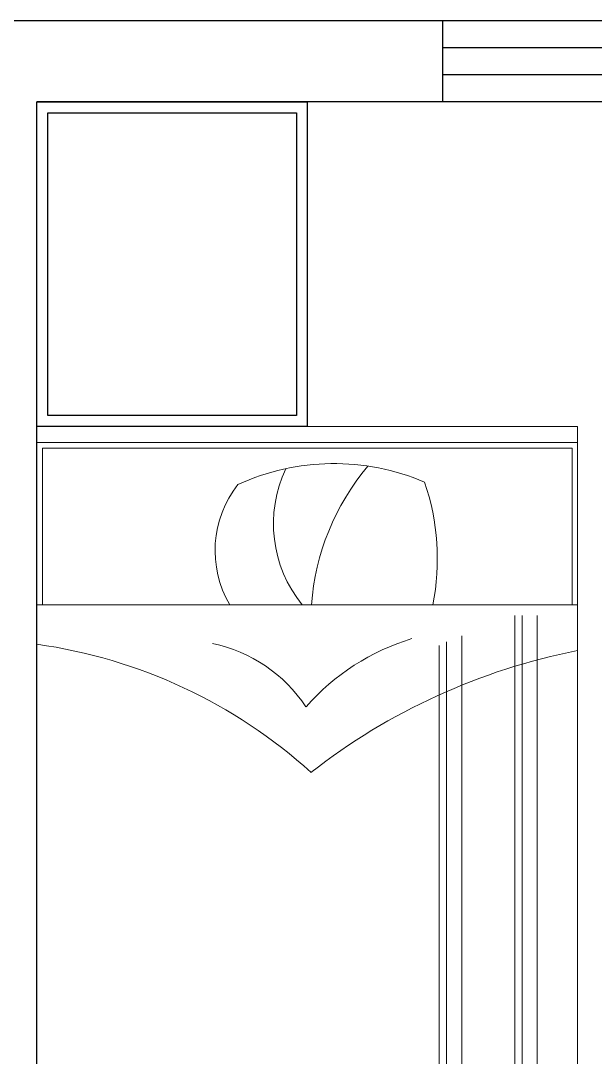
# Model space of a CAD drawing. Header units: millimetres. Extents: x 2182 to 2335, y 1488 to 1614.
# Drawn here: x 2198.498 to 2199.561, y 1514.435 to 1516.352 of the extents above; entities that cross this region are included whole.
import ezdxf

# ---------------------------------------------------------------- set-up
doc = ezdxf.new("R2010")
doc.units = ezdxf.units.MM
doc.layers.add('MOBIL-I', color=251, linetype='Continuous', lineweight=15)

# ---------------------------------------------------------------- blocks, each defined once
blk = doc.blocks.new('A$C73906845')
at = {"layer": 'MOBIL-I', "color": 7}
for p, q in [((0.03, 1), (0, 1)), ((0, 1), (0, 0)), ((0.03, 0), (0.03, 1)), ((2.03, 1), (0.03, 1)), ((0.33, 1), (0.33, 0)), ((2.03, 1), (2.06, 1)), ((2.03, 0), (2.03, 1)), ((2.06, 1), (2.06, 0)), ((0.33, 0.99), (0.04, 0.99)), ((0.04, 0.99), (0.04, 0.01)), ((0.03, 0), (0, 0)), ((2.03, 0), (0.03, 0)), ((0.04, 0.01), (0.33, 0.01)), ((2.03, 0), (2.06, 0))]:
    blk.add_line(p, q, dxfattribs=at)
at = {"layer": 'MOBIL-I'}
for p, q in [((1.3093, 0), (1.3093, 1)), ((1.3233, 0), (1.3233, 1)), ((1.3512, 0), (1.3512, 1)), ((1.4724, 0), (1.4724, 1)), ((1.4864, 0), (1.4864, 1)), ((1.5143, 0), (1.5143, 1)), ((0.405, 0.2563), (2.03, 0.2563)), ((0.3986, 0.2423), (2.03, 0.2423)), ((0.3871, 0.2144), (2.03, 0.2144)), ((0.3499, 0.1164), (2.03, 0.1164)), ((0.3499, 0.1025), (2.03, 0.1025)), ((0.3499, 0.0745), (2.03, 0.0745))]:
    blk.add_line(p, q, dxfattribs=at)
for centre, radius, start, end in [((1.3448, 1.1314), 0.9511, 187.942, 222.1525), ((0.6711, 0.7314), 0.2753, 191.7847, 236.2825), ((0.2298, 0.4719), 0.1986, 59.7127, 127.9772), ((0.4975, 0.4504), 0.4287, 155.46, 202.9885), ((0.1801, 0.3252), 0.2374, 50.8446, 115.4146), ((0.8011, 0.182), 0.4273, 131.4356, 163.0855), ((0.3624, 0.0449), 0.4485, 94.1472, 130.1164), ((1.5618, -0.226), 1.1694, 142.0516, 168.8559), ((0.2451, 0.7018), 0.4423, 251.2394, 281.0613)]:
    blk.add_arc(centre, radius, start, end, dxfattribs=at)

msp = doc.modelspace()

# ---------------------------------------------------------------- linework, layer by layer
at = {"color": 6, "linetype": 'ByBlock'}
for p, q in [((2199.2783, 1516.3517), (2197.6283, 1516.3517)), ((2199.2783, 1516.3517), (2199.2783, 1516.2017)), ((2198.5283, 1511.2017), (2198.5283, 1516.2017)), ((2199.2783, 1516.2017), (2198.5283, 1516.2017))]:
    msp.add_line(p, q, dxfattribs=at)
at = {"color": 3, "linetype": 'ByBlock'}
for p, q in [((2200.7783, 1516.3517), (2199.2783, 1516.3517)), ((2200.7783, 1516.3017), (2199.2783, 1516.3017)), ((2200.7783, 1516.2517), (2199.2783, 1516.2517)), ((2200.7783, 1516.2017), (2199.2783, 1516.2017))]:
    msp.add_line(p, q, dxfattribs=at)
at = {"color": 1, "linetype": 'Continuous'}
msp.add_lwpolyline([(2198.5283, 1516.2017), (2199.0283, 1516.2017), (2199.0283, 1515.6017), (2198.5283, 1515.6017)], close=True, dxfattribs=at)
at = {"color": 0, "linetype": 'Continuous'}
msp.add_lwpolyline([(2198.5483, 1516.1817), (2199.0083, 1516.1817), (2199.0083, 1515.6217), (2198.5483, 1515.6217)], close=True, dxfattribs=at)

# ---------------------------------------------------------------- block references
at = {"xscale": -1, "rotation": 90}
msp.add_blockref('A$C73906845', (2199.5283, 1515.6017), dxfattribs=at)

doc.saveas('drawing.dxf')
